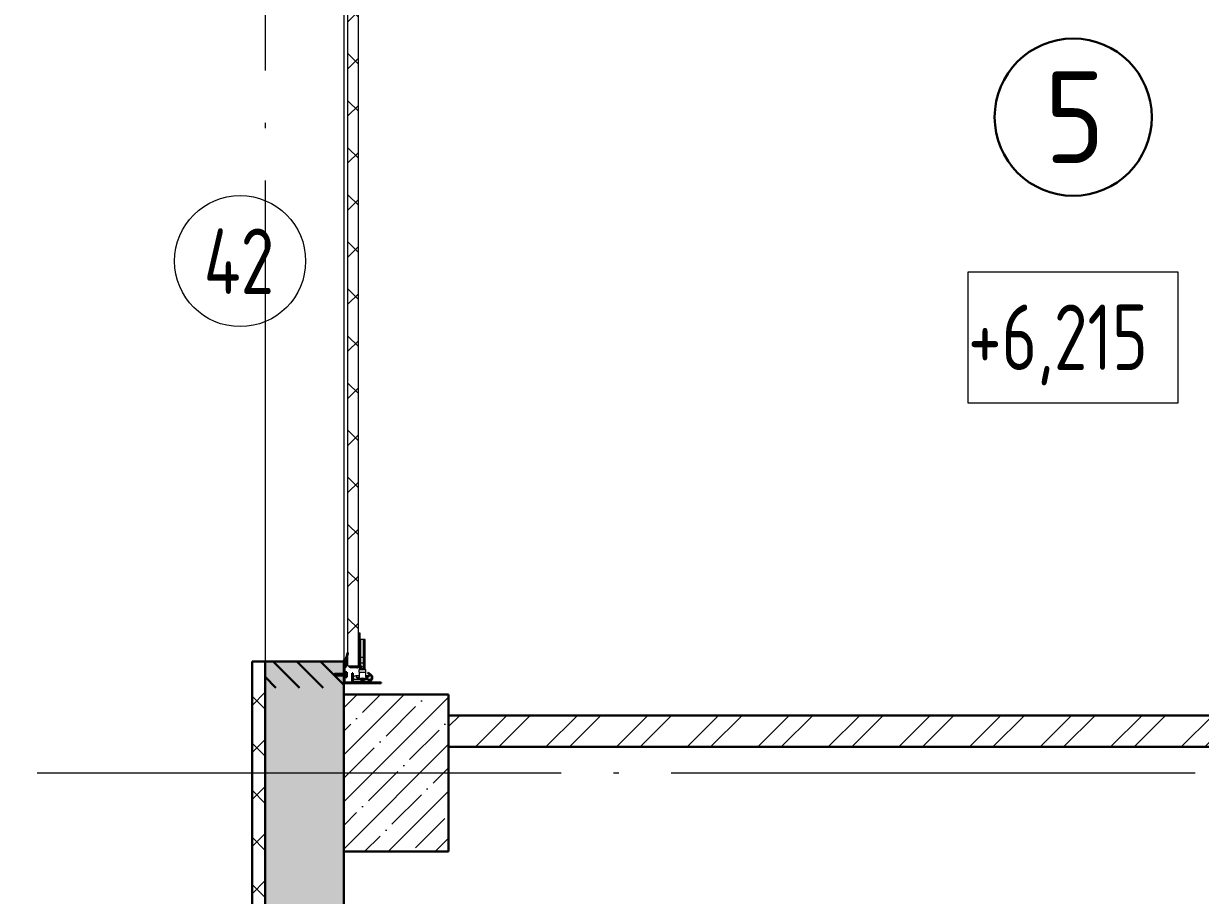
# Model space of a CAD drawing. Extents: x -965262 to 1142518, y -357520 to 71675.
# Drawn here: x -578229 to -573738, y -217819 to -214493 of the extents above; entities that cross this region are included whole.
import ezdxf

# ---------------------------------------------------------------- set-up
doc = ezdxf.new("R2010")
doc.units = 0
doc.header["$LTSCALE"] = 10
doc.linetypes.add('DOTE', pattern=[2.42, 2, -0.2, 0.02, -0.2])
doc.layers.get('0').update_dxf_attribs({"linetype": 'CONTINUOUS', "lineweight": 30})
doc.layers.add('DOTE', color=7, linetype='DOTE', lineweight=9)
doc.styles.add('GOST 2.304', font='isocpeur.ttf', dxfattribs={"width": 0.75, "height": 250})
doc.styles.add('GOST-2.304_Type-B', font='isocpeur.ttf', dxfattribs={"width": 0.9})
doc.styles.get("Standard").update_dxf_attribs({"font": 'isocpeur.ttf', "height": 300})

# ---------------------------------------------------------------- blocks, each defined once
blk = doc.blocks.new('anchor.bolt')
for p, q in [((-0.07, 0), (-0.07, -0.721)), ((0.07, 0), (0.07, -0.058)), ((-0.098, -0.039), (-0.07, -0.031)), ((-0.098, -0.039), (0.094, -0.061)), ((0.07, -0.074), (-0.098, -0.039)), ((-0.098, -0.11), (-0.07, -0.101)), ((-0.098, -0.11), (0.094, -0.131)), ((0.07, -0.144), (-0.098, -0.11)), ((-0.098, -0.18), (-0.07, -0.171)), ((-0.098, -0.18), (0.094, -0.201)), ((0.07, -0.214), (-0.098, -0.18)), ((-0.098, -0.25), (-0.07, -0.242)), ((-0.098, -0.25), (0.094, -0.272)), ((0.07, -0.285), (-0.098, -0.25)), ((-0.098, -0.317), (-0.07, -0.309)), ((-0.098, -0.317), (0.094, -0.339)), ((0.07, -0.351), (-0.098, -0.317)), ((-0.098, -0.387), (-0.07, -0.379)), ((-0.098, -0.387), (0.094, -0.409)), ((0.07, -0.422), (-0.098, -0.387)), ((-0.098, -0.458), (-0.07, -0.449)), ((-0.098, -0.458), (0.094, -0.479)), ((0.07, -0.492), (-0.098, -0.458)), ((-0.098, -0.528), (-0.07, -0.52)), ((-0.098, -0.528), (0.094, -0.549)), ((0.07, -0.562), (-0.098, -0.528)), ((-0.087, -0.597), (-0.07, -0.594)), ((-0.087, -0.597), (0.088, -0.62)), ((0.07, -0.63), (-0.087, -0.597)), ((-0.07, -0.721), (0, -0.802)), ((-0.041, -0.624), (-0.062, -0.631)), ((-0.06, -0.638), (-0.062, -0.631)), ((-0.058, -0.728), (-0.06, -0.638)), ((0, -0.792), (-0.058, -0.728)), ((-0.008, -0.627), (-0.041, -0.624)), ((-0.032, -0.625), (0.004, -0.786)), ((-0.028, -0.626), (0.008, -0.78)), ((-0.018, -0.626), (0.014, -0.77)), ((-0.01, -0.627), (0.02, -0.76)), ((0.032, -0.691), (-0.008, -0.627)), ((0, -0.802), (0.07, -0.72)), ((0, -0.792), (0.033, -0.741)), ((0.001, -0.642), (0.026, -0.751)), ((0.012, -0.657), (0.031, -0.743)), ((0.033, -0.741), (0.032, -0.691)), ((0.07, -0.056), (0.094, -0.061)), ((0.094, -0.061), (0.07, -0.074)), ((0.07, -0.074), (0.07, -0.128)), ((0.07, -0.127), (0.094, -0.131)), ((0.094, -0.131), (0.07, -0.144)), ((0.07, -0.144), (0.07, -0.199)), ((0.07, -0.197), (0.094, -0.201)), ((0.094, -0.201), (0.07, -0.214)), ((0.07, -0.214), (0.07, -0.269)), ((0.07, -0.267), (0.094, -0.272)), ((0.094, -0.272), (0.07, -0.285)), ((0.07, -0.281), (0.07, -0.336)), ((0.07, -0.334), (0.094, -0.339)), ((0.094, -0.339), (0.07, -0.351)), ((0.07, -0.351), (0.07, -0.406)), ((0.07, -0.404), (0.094, -0.409)), ((0.094, -0.409), (0.07, -0.422)), ((0.07, -0.422), (0.07, -0.476)), ((0.07, -0.475), (0.094, -0.479)), ((0.094, -0.479), (0.07, -0.492)), ((0.07, -0.492), (0.07, -0.547)), ((0.07, -0.545), (0.094, -0.549)), ((0.094, -0.549), (0.07, -0.562)), ((0.07, -0.562), (0.07, -0.617)), ((0.07, -0.617), (0.088, -0.62)), ((0.088, -0.62), (0.07, -0.63)), ((0.07, -0.63), (0.07, -0.72))]:
    blk.add_line(p, q)
blk.add_arc((0.16, -0.639), 0.222, 187.99822, 219.83604)
blk = doc.blocks.new('Крепеж_ворот')
at = {"lineweight": 15}
h = blk.add_hatch(dxfattribs=at)
h.set_pattern_fill('ANSI31', color=256, scale=2, angle=180)
h.set_pattern_definition([(225, (746089.599, 74802.7244), (4.49013, -4.49013), [])])
h.paths.add_polyline_path([(746087.1, 74804.1), (746087.1, 74801.6), (746091.1, 74801.6), (746094.2, 74801.9), (746094.2, 74804.1)], flags=17)
h.paths.add_polyline_path([(746116.4, 74801.6, 0.165118), (746119.9, 74802.8), (746124.2, 74806.1, -0.301689), (746131.4, 74806.6), (746134.8, 74804.7, 0.130081), (746137.5, 74803.9), (746142.2, 74803.9), (746142.2, 74806.4), (746137.5, 74806.4, -0.130081), (746136, 74806.9), (746132.6, 74808.8, 0.301689), (746122.7, 74808.1), (746118.3, 74804.7, -0.165112), (746116.4, 74804.1), (746064.1, 74804.1, -0.414223), (746061, 74807.2), (746061, 74868.5), (746059.4, 74868.5), (746059.4, 74868.8), (746059.4, 74869.5), (746059.4, 74870.5), (746059.4, 74870.7), (746059.4, 74871.7), (746059.4, 74872.2), (746059.4, 74873.2), (746059.4, 74873.9), (746059.4, 74874.7), (746059.4, 74875.6), (746059.4, 74876.1), (746059.4, 74877.1), (746059.4, 74877.4), (746059.4, 74878.3), (746059.4, 74879.1), (746059.4, 74879.4), (746061, 74879.4), (746061, 74944.5), (746058.5, 74944.5), (746058.5, 74807.2, 0.41422), (746064.1, 74801.6)])
h = blk.add_hatch(dxfattribs=at)
h.set_pattern_fill('ANSI31', color=256, scale=2, angle=90)
h.set_pattern_definition([(135, (736343.8085, 75928.334), (-4.490128, -4.490128), [])])
edge = h.paths.add_edge_path()
edge.add_ellipse((746065.1, 74838.4), major_axis=(-1.67, 1.67), ratio=1, start_angle=45, end_angle=135, ccw=False)
edge.add_line((746062.7, 74838.4), (746062.7, 74868.5))
edge.add_line((746062.7, 74868.5), (746061, 74868.5))
edge.add_line((746061, 74868.5), (746061, 74838.4))
edge.add_ellipse((746065.1, 74838.4), major_axis=(-2.89, 2.89), ratio=1, start_angle=45, end_angle=135)
edge.add_line((746065.1, 74834.3), (746096.6, 74834.3))
edge.add_line((746096.6, 74834.3), (746096.6, 74836))
edge.add_line((746096.6, 74836), (746065.1, 74836))
edge = h.paths.add_edge_path()
edge.add_ellipse((746065.1, 74890.2), major_axis=(2.89, 2.89), ratio=1, start_angle=106, end_angle=135)
edge.add_line((746061, 74890.2), (746061, 74879.4))
edge.add_line((746061, 74879.4), (746062.7, 74879.4))
edge.add_line((746062.7, 74879.4), (746062.7, 74890.4))
edge.add_ellipse((746065.1, 74890.2), major_axis=(-1.67, 1.67), ratio=1, start_angle=16, end_angle=45, ccw=False)
edge.add_line((746063, 74891.3), (746069.9, 74903.7))
edge.add_ellipse((746079.1, 74898.6), major_axis=(7.45, 7.45), ratio=1, start_angle=-3, end_angle=106, ccw=False)
edge.add_line((746086.9, 74905.7), (746097.5, 74893.9))
edge.add_line((746097.5, 74893.9), (746098.8, 74895.1))
edge.add_line((746098.8, 74895.1), (746088.2, 74906.8))
edge.add_ellipse((746079.1, 74898.6), major_axis=(8.67, 8.67), ratio=1, start_angle=-3, end_angle=106)
edge.add_line((746068.4, 74904.5), (746061.5, 74892.1))
h = blk.add_hatch(color=256, dxfattribs=at)
h.dxf.hatch_style = 1
h.paths.add_polyline_path([(746145.9, 74808.8), (746142.6, 74809.8, 0.10613), (746142.5, 74809.9), (746136.4, 74809.3, -0.181324), (746135.1, 74809.6, 0.335683), (746120.2, 74809.1, -0.119126), (746118.6, 74808.6, 0.371631), (746118, 74808.1), (746117.9, 74807.6, 0.451909), (746118.5, 74806.9, 0.124341), (746121, 74807.6, -0.343618), (746134.1, 74808.2, 0.181324), (746136.5, 74807.6), (746142.5, 74808.2, -0.110452), (746142.6, 74808.2), (746147.2, 74806.6, -0.710497), (746147.2, 74805.5), (746142.6, 74803.9), (746135.7, 74803.9, -0.178994), (746132.7, 74805, 0.369834), (746129.7, 74805, -0.178993), (746126.6, 74803.9), (746122.2, 74803.9, 0.120709), (746121.9, 74803.8), (746119.7, 74802.7, -0.017147), (746119.4, 74802.4, 0.538795), (746119.6, 74802.2), (746127.3, 74802.2, 0.207608), (746130.7, 74803.7, -0.433918), (746131.6, 74803.7, 0.207608), (746135.1, 74802.2), (746142.5, 74802.2, 0.079707), (746142.6, 74802.2), (746147.7, 74803.9, 0.461502), (746149, 74807.1, -0.250825), (746149.1, 74807.6, -0.128039), (746173.1, 74815.5, 0.416657), (746173.7, 74816.2), (746173.6, 74816.9, 0.409849), (746173, 74817.5, 0.127248)])
for p, q in [((746058.5, 74807.2), (746058.5, 74944.5)), ((746058.5, 74944.5), (746061, 74944.5)), ((746061, 74879.4), (746061, 74944.5)), ((746059.4, 74879.4), (746062.7, 74879.4)), ((746059.4, 74868.5), (746059.4, 74879.4)), ((746061, 74879.4), (746061, 74890.2)), ((746068.4, 74904.5), (746061.5, 74892.1)), ((746062.7, 74838.4), (746062.7, 74890.2)), ((746063.6, 74883), (746062.7, 74883)), ((746069.9, 74903.7), (746063, 74891.3)), ((746063.6, 74883), (746063.6, 74873.9)), ((746067.2, 74880.2), (746063.6, 74883)), ((746067.2, 74880.2), (746067.2, 74875.1)), ((746086.9, 74905.7), (746097.5, 74893.9)), ((746088.2, 74906.8), (746098.8, 74895.1)), ((746097.5, 74893.9), (746098.8, 74895.1)), ((746059.4, 74868.5), (746062.7, 74868.5)), ((746061, 74807.2), (746061, 74868.5)), ((746061, 74838.4), (746061, 74868.5)), ((746063.6, 74864.9), (746062.7, 74864.9)), ((746063.6, 74873.9), (746063.6, 74864.9)), ((746067.2, 74867.6), (746063.6, 74864.9)), ((746064.1, 74875.1), (746064.1, 74872.8)), ((746096.6, 74836), (746065.1, 74836)), ((746096.6, 74834.3), (746065.1, 74834.3)), ((746067.2, 74872.8), (746067.2, 74867.6)), ((746096.6, 74834.3), (746096.6, 74836)), ((746064.1, 74804.1), (746116.4, 74804.1)), ((746064.1, 74801.6), (746116.4, 74801.6)), ((746079, 74805.9), (746102.4, 74805.9)), ((746079, 74805.9), (746079, 74804.1)), ((746079, 74804.1), (746102.4, 74804.1)), ((746082.5, 74814.1), (746081.2, 74813.3)), ((746081.2, 74813.3), (746081.2, 74805.9)), ((746098.9, 74814.1), (746082.5, 74814.1)), ((746085.9, 74813.3), (746085.9, 74805.9)), ((746095.4, 74813.3), (746095.4, 74805.9)), ((746098.9, 74814.1), (746100.1, 74813.3)), ((746100.1, 74813.3), (746100.1, 74805.9)), ((746102.4, 74805.9), (746102.4, 74804.1)), ((746118.3, 74804.7), (746122.7, 74808.1)), ((746119.9, 74802.8), (746124.2, 74806.1)), ((746134.8, 74804.7), (746131.4, 74806.6)), ((746136, 74806.9), (746132.6, 74808.8)), ((746142.2, 74806.4), (746137.5, 74806.4)), ((746137.5, 74803.9), (746142.2, 74803.9)), ((746142.2, 74806.4), (746142.2, 74803.9)), ((746142.2, 74803.9), (746142.2, 74806.4)), ((746142.6, 74803.9), (746147.2, 74805.5)), ((746142.6, 74802.2), (746147.7, 74803.9)), ((746173.6, 74816.9), (746173.7, 74816.2))]:
    blk.add_line(p, q)
for p, q in [((746061, 74879.4), (746061, 74881.3)), ((746062.7, 74883), (746062.7, 74873.9)), ((746073.1, 74841.7), (746073.1, 74905.2)), ((746073.1, 74895.8), (746076.7, 74892.3)), ((746074.3, 74885.9), (746074.3, 74861)), ((746074.3, 74879.9), (746075.7, 74879.9)), ((746076.9, 74873.4), (746075.7, 74879.9)), ((746075.7, 74879.9), (746075.7, 74867)), ((746076, 74885.9), (746076, 74882.6)), ((746076.2, 74882.6), (746076.2, 74885.6)), ((746076.2, 74885.6), (746076.8, 74885.6)), ((746076.2, 74864.3), (746076.2, 74882.6)), ((746076.8, 74885.6), (746076.8, 74892)), ((746081.4, 74897.6), (746081.4, 74886.4)), ((746087.4, 74898), (746081.7, 74897.9)), ((746082.1, 74885.6), (746087.4, 74885.6)), ((746087.4, 74899.5), (746087.4, 74898)), ((746087.4, 74885.6), (746087.4, 74898)), ((746087.4, 74885.6), (746098.3, 74885.6)), ((746098.7, 74885.2), (746098.7, 74882.6)), ((746098.7, 74882.6), (746098.7, 74864.3)), ((746098.7, 74881.6), (746099.8, 74881.6)), ((746099.8, 74861.2), (746099.8, 74885.7)), ((746099.8, 74885.7), (746110.3, 74885.7)), ((746110.3, 74861.2), (746110.3, 74885.7)), ((746110.3, 74881.5), (746224.7, 74881.5)), ((746061, 74833.9), (746061, 74868.5)), ((746062.7, 74873.9), (746062.7, 74864.9)), ((746073.1, 74851), (746076.7, 74854.6)), ((746074.3, 74867), (746075.7, 74867)), ((746076.9, 74873.4), (746075.7, 74867)), ((746076, 74864.3), (746076, 74861)), ((746076.2, 74864.3), (746076.2, 74861.3)), ((746076.2, 74861.3), (746076.8, 74861.3)), ((746076.8, 74861.3), (746076.8, 74854.9)), ((746081.4, 74849.3), (746081.4, 74860.5)), ((746087.4, 74848.8), (746081.7, 74848.9)), ((746082.1, 74861.3), (746087.4, 74861.3)), ((746087.4, 74848.7), (746087.4, 74861.3)), ((746087.4, 74861.3), (746098.3, 74861.3)), ((746087.4, 74847.4), (746087.4, 74848.8)), ((746098.7, 74865.3), (746099.8, 74865.3)), ((746098.7, 74861.6), (746098.7, 74864.3)), ((746099.8, 74861.2), (746110.3, 74861.2)), ((746110.3, 74865.4), (746212.5, 74865.4)), ((746113.8, 74877.2), (746224.7, 74877.2)), ((746250.5, 74858.8), (746250.5, 74862.8))]:
    blk.add_line(p, q, dxfattribs=at)
at = {"lineweight": 15, "ltscale": 0.5}
for p, q in [((746076, 74885.9), (746074.3, 74885.9)), ((746076, 74861), (746074.3, 74861))]:
    blk.add_line(p, q, dxfattribs=at)
at = {"lineweight": 15, "extrusion": (-1.7375e-14, 1, 0)}
for p, q in [((746112.7, 74883.6), (746224.7, 74883.6)), ((746112.7, 74863.2), (746112.7, 74883.6)), ((746135.6, 74881.9), (746156.6, 74881.9)), ((746135.6, 74863.2), (746135.6, 74881.9)), ((746156.6, 74881.9), (746156.6, 74863.2)), ((746112.7, 74863.2), (746135.6, 74863.2)), ((746116.7, 74856.9), (746116.7, 74828.9)), ((746120.8, 74856.9), (746120.8, 74828.9)), ((746122.6, 74863.2), (746122.6, 74862.8)), ((746250.5, 74862.8), (746122.6, 74862.8)), ((746250.5, 74858.8), (746122.6, 74858.8)), ((746123.8, 74840), (746123.8, 74848.8)), ((746156.6, 74863.2), (746212.5, 74863.2)), ((746117.3, 74826.3), (746119, 74822.8)), ((746119, 74822.8), (746122.6, 74824.6)), ((746122.6, 74824.6), (746120.9, 74828))]:
    blk.add_line(p, q, dxfattribs=at)
at = {"lineweight": 15, "ltscale": 0.5, "extrusion": (-1.7375e-14, 1, 0)}
for p, q in [((746112.7, 74879.5), (746224.7, 74879.5)), ((746135.6, 74865.8), (746112.7, 74865.8)), ((746114.9, 74871.2), (746120.4, 74871.2)), ((746120.8, 74856.9), (746116.7, 74856.9)), ((746117.2, 74851.9), (746116.7, 74853.9)), ((746120.8, 74840.1), (746116.7, 74840.1)), ((746117.2, 74836.9), (746116.7, 74835)), ((746119.8, 74839), (746119.8, 74849.8)), ((746123.8, 74847.8), (746119.8, 74847.8)), ((746123.8, 74841), (746119.8, 74841)), ((746122.6, 74868.9), (746122.6, 74863.2)), ((746122.6, 74862.8), (746122.6, 74858.8)), ((746139.7, 74862.8), (746139.7, 74858.8)), ((746152.5, 74862.8), (746152.5, 74858.8)), ((746212.5, 74865.8), (746156.6, 74865.8)), ((746173.5, 74862.8), (746173.5, 74858.8)), ((746120.8, 74829.2), (746116.7, 74829.2))]:
    blk.add_line(p, q, dxfattribs=at)
at = {"lineweight": 15, "extrusion": (-2.77556e-16, -1, 0)}
for p, q in [((746224.7, 74883.6), (746224.7, 74863.3)), ((746224.7, 74865.6), (746113.8, 74865.6)), ((746128, 74865.6), (746128, 74863.3)), ((746137.6, 74865.6), (746137.6, 74863.3)), ((746164.4, 74865.6), (746164.4, 74863.3)), ((746174, 74865.6), (746174, 74863.3)), ((746200.8, 74865.6), (746200.8, 74863.3)), ((746210.4, 74865.6), (746210.4, 74863.3))]:
    blk.add_line(p, q, dxfattribs=at)
at = {"extrusion": (-1, -4.26669e-14, 0)}
for p, q in [((746117.9, 74807.6), (746118, 74808.1)), ((746136.4, 74809.3), (746142.5, 74809.9)), ((746142.5, 74808.2), (746136.5, 74807.6)), ((746142.6, 74809.8), (746145.9, 74808.8)), ((746147.2, 74806.6), (746142.6, 74808.2))]:
    blk.add_line(p, q, dxfattribs=at)
at = {"extrusion": (-1, -4.2422e-14, 1.22461e-16)}
for p, q in [((746119.5, 74802.5), (746121.9, 74803.8)), ((746127.3, 74802.2), (746119.6, 74802.2)), ((746122.2, 74803.9), (746126.6, 74803.9)), ((746142.5, 74802.2), (746135.1, 74802.2)), ((746135.7, 74803.9), (746142.5, 74803.9))]:
    blk.add_line(p, q, dxfattribs=at)
at = {"lineweight": 15}
for centre, radius, start, end in [((746079.1, 74899.5), 8.28, 0, 136.0097), ((746077, 74882.6), 0.956, 180, 270), ((746077, 74882.6), 0.75, 180, 270), ((746076.4, 74892), 0.375, 0, 45), ((746081.8, 74897.6), 0.375, 91, 180), ((746082.1, 74886.4), 0.75, 180, 270), ((746098.3, 74885.2), 0.375, 0, 90), ((746079.1, 74847.4), 8.28, 223.9903, 0), ((746077, 74864.3), 0.956, 90, 180), ((746077, 74864.3), 0.75, 90, 180), ((746076.4, 74854.9), 0.375, 315, 0), ((746082.1, 74860.5), 0.75, 90, 180), ((746081.8, 74849.3), 0.375, 180, 269), ((746098.3, 74861.6), 0.375, 270, 0), ((746122.6, 74856.9), 5.92, 90, 180), ((746122.6, 74856.9), 1.87, 90, 180), ((746128.6, 74855.4), 8.15, 194.9986, 233.9214), ((746128.6, 74833.4), 8.15, 126.0786, 165.0014), ((746122.6, 74828.9), 5.92, 180, 199.6464), ((746122.6, 74828.9), 1.87, 180, 185.5313)]:
    blk.add_arc(centre, radius, start, end, dxfattribs=at)
at = {"lineweight": 15, "ltscale": 0.5}
for centre, radius, start, end in [((746119.4, 74852.5), 2.25, 195, 270), ((746119.4, 74836.4), 2.25, 90, 165), ((746119.4, 74849.8), 0.375, 0, 90), ((746119.4, 74839), 0.375, 270, 0)]:
    blk.add_arc(centre, radius, start, end, dxfattribs=at)
for centre, radius, start, end in [((746064.1, 74807.2), 5.62, 180, 270), ((746064.1, 74807.2), 3.11, 180, 270), ((746082.1, 74803.7), 10.4, 68.2753, 87.8782), ((746090.7, 74797.9), 16.2, 73.306, 107.292), ((746099.2, 74803.7), 10.4, 92.1218, 111.7247), ((746116.4, 74807.2), 3.11, 270, 307.5043), ((746116.4, 74807.2), 5.62, 270, 307.5043), ((746118.5, 74807.5), 0.586, 173.2711, 270.547), ((746118.6, 74808), 0.586, 91.7247, 173.2711), ((746118.5, 74812.1), 5.21, 270.547, 298.8983), ((746118.4, 74812.1), 3.52, 271.7247, 298.8983), ((746128, 74799.4), 12.4, 54.8903, 129.1143), ((746128, 74799.4), 10.7, 54.8903, 130.7448), ((746128.2, 74801), 8.97, 60.3534, 127.5043), ((746128.2, 74801), 8.97, 60.3534, 127.5043), ((746128.2, 74801), 8.97, 60.3534, 127.5043), ((746128.2, 74801), 6.46, 60.3534, 127.5043), ((746136.2, 74811.1), 3.54, 234.8903, 276), ((746137.5, 74809.6), 5.62, 240.3534, 270), ((746136.2, 74811.1), 1.86, 234.8903, 276), ((746137.5, 74809.6), 3.11, 240.3534, 270), ((746142.5, 74809.6), 0.292, 71.7675, 96), ((746142.5, 74807.9), 0.292, 70.7873, 96), ((746176.2, 74760.8), 56.8, 93.2805, 122.2878), ((746147, 74806), 0.562, 289.2127, 70.7873), ((746147, 74806), 2.25, 288.2291, 27.3228), ((746149.6, 74807.3), 0.586, 151, 207.3228), ((746176.3, 74765.4), 50.3, 93.6593, 122.8448), ((746173, 74816.9), 0.6, 4.1357, 93.2805), ((746173.1, 74816.1), 0.6, 273.6593, 4.1357)]:
    blk.add_arc(centre, radius, start, end)
at = {"extrusion": (-1.22461e-16, -5.20252e-30, -1)}
for centre, radius, start, end in [((-746119.6, 74802.4), 0.187, 270, 62.4687), ((-746122.2, 74803.3), 0.586, 62.4687, 90), ((-746126.6, 74808.6), 4.69, 229.4077, 270), ((-746127.3, 74806.9), 4.69, 223.0863, 270), ((-746131.2, 74803.2), 2.32, 49.4077, 130.5923), ((-746131.2, 74803.2), 0.637, 43.0863, 136.9137), ((-746135.1, 74806.9), 4.69, 270, 316.9137), ((-746135.7, 74808.6), 4.69, 270, 310.5923), ((-746142.5, 74804.2), 0.292, 250.7873, 270), ((-746142.5, 74802.5), 0.292, 251.7709, 270)]:
    blk.add_arc(centre, radius, start, end, dxfattribs=at)
at = {"extrusion": (0, 0, -1)}
for centre, major_axis, start_param, end_param in [((746065.1, 74890.2), (2.89, 2.89), 3.926991, 4.433136), ((746065.1, 74890.2), (-1.67, 1.67), 5.497787, 6.003933), ((746079.1, 74898.6), (8.67, 8.67), 4.433136, 6.335545), ((746079.1, 74898.6), (7.45, 7.45), 4.433136, 6.335545), ((746065.1, 74838.4), (-2.89, 2.89), 3.926991, 5.497787), ((746065.1, 74838.4), (-1.67, 1.67), 3.926991, 5.497787)]:
    blk.add_ellipse(centre, major_axis=major_axis, ratio=1, start_param=start_param, end_param=end_param, dxfattribs=at)
for points in [[(746067.2, 74875.1), (746065.9, 74875.1), (746064.1, 74875.1)], [(746064.1, 74872.8), (746065.9, 74872.8), (746067.2, 74872.8)]]:
    blk.add_rational_spline(points, [1, 1.01284142743, 1], degree=2)
at = {"lineweight": 15, "ltscale": 0.5}
for points, knots in [([(746114.9, 74871.2), (746114.7, 74871.2), (746114.4, 74871.2), (746113.8, 74871.5), (746113.6, 74871.6), (746113.2, 74872), (746113, 74872.3), (746112.8, 74872.8), (746112.7, 74873.1), (746112.7, 74873.4)], [0.37141352, 0.37141352, 0.37141352, 0.37141352, 0.39402571, 0.39402571, 0.41663789, 0.41663789, 0.43959523, 0.43959523, 0.46255257, 0.46255257, 0.46255257, 0.46255257]), ([(746122.6, 74868.9), (746122.6, 74869.2), (746122.6, 74869.5), (746122.3, 74870.1), (746122.2, 74870.3), (746121.8, 74870.7), (746121.5, 74870.9), (746121, 74871.1), (746120.7, 74871.2), (746120.4, 74871.2)], [0.28027447, 0.28027447, 0.28027447, 0.28027447, 0.30323181, 0.30323181, 0.32618916, 0.32618916, 0.34880134, 0.34880134, 0.37141352, 0.37141352, 0.37141352, 0.37141352])]:
    blk.add_open_spline(points, degree=3, knots=knots, dxfattribs=at)
at = {"lineweight": 15}
for points in [[(746117.1, 74826.9), (746117.1, 74826.7), (746117.2, 74826.5), (746117.3, 74826.3)], [(746120.9, 74828), (746120.9, 74828.2), (746120.8, 74828.5), (746120.8, 74828.7)]]:
    blk.add_open_spline(points, degree=3, dxfattribs=at)
at = {"xscale": -50.80000000000001, "yscale": 50.80000000000001, "zscale": 50.80000000000001}
blk.add_blockref('anchor.bolt', (746090.7, 74804.1), dxfattribs=at)

msp = doc.modelspace()

# ---------------------------------------------------------------- hatches: boundary and pattern name
at = {"lineweight": 15}
h = msp.add_hatch(dxfattribs=at)
h.set_pattern_fill('ANSI35', color=256, scale=40)
h.set_pattern_definition([(45, (-544702.22, -199182.91), (-179.6051, 179.6051), []), (45, (-544522.6, -199182.91), (-179.6051, 179.6051), [317.5, -63.5, 0, -63.5])])
h.paths.add_polyline_path([(-543358.3, -199052.1), (-545807.2, -199052.1), (-545807.2, -199352.1), (-543358.3, -199352.1)])
h.paths.add_polyline_path([(-569807.2, -199052.1), (-572807.2, -199052.1), (-572807.2, -199352.1), (-569807.2, -199352.1)])
h.paths.add_polyline_path([(-563807.2, -199052.1), (-566807.2, -199052.1), (-566807.2, -199352.1), (-563807.2, -199352.1)])
h.paths.add_polyline_path([(-557807.2, -199052.1), (-560807.2, -199052.1), (-560807.2, -199352.1), (-557807.2, -199352.1)])
h.paths.add_polyline_path([(-551807.2, -199052.1), (-554807.2, -199052.1), (-554807.2, -199352.1), (-551807.2, -199352.1)])
h.paths.add_polyline_path([(-543358.3, -199052.1), (-548807.2, -199052.1), (-548807.2, -199352.1), (-543358.3, -199352.1)])
h.paths.add_polyline_path([(-541307.4, -199052.1), (-542158.3, -199052.1), (-542158.3, -199352.1), (-541307.4, -199352.1)])
h.paths.add_polyline_path([(-541307.4, -223452.1), (-541307.4, -223352.1), (-541607.4, -223352.1), (-541607.4, -223352.1), (-542007.4, -223352.1), (-542807.4, -223352.1), (-542807.4, -223652.1), (-541307.4, -223652.1)])
h.paths.add_polyline_path([(-545807.4, -223352.1), (-545807.4, -223702.1), (-548807.4, -223702.1), (-548807.4, -223352.1)])
h.paths.add_polyline_path([(-551807.4, -223352.1), (-553107.4, -223352.1), (-553107.4, -223352.1), (-553507.4, -223352.1), (-554807.4, -223352.1), (-554807.4, -223652.1), (-551807.4, -223652.1)])
h.paths.add_polyline_path([(-557807.4, -223352.1), (-559107.4, -223352.1), (-559107.4, -223352.1), (-559507.4, -223352.1), (-560807.4, -223352.1), (-560807.4, -223652.1), (-557807.4, -223652.1)])
h.paths.add_polyline_path([(-563807.4, -223352.1), (-565107.4, -223352.1), (-565107.4, -223352.1), (-565507.4, -223352.1), (-566807.4, -223352.1), (-566807.4, -223652.1), (-563807.4, -223652.1)])
h.paths.add_polyline_path([(-569807.4, -223352.1), (-571107.4, -223352.1), (-571107.4, -223352.1), (-571507.4, -223352.1), (-572807.4, -223352.1), (-572807.4, -223652.1), (-569807.4, -223652.1)])
h.paths.add_polyline_path([(-575807.4, -223352.1), (-576607.4, -223352.1), (-576607.4, -223352.1), (-577007.4, -223352.1), (-577307.4, -223536), (-577307.4, -223652.1), (-575807.4, -223652.1)])
h.paths.add_polyline_path([(-577007.4, -213002.1), (-577307.4, -213002.1), (-577307.4, -213927.1), (-577007.4, -213927.1), (-577007.4, -213927.1)])
h.paths.add_polyline_path([(-577007.4, -210152.1), (-577307.4, -210152.1), (-577307.4, -211802.1), (-577007.4, -211802.1)])
h.paths.add_polyline_path([(-577007.4, -208952.1), (-577357.4, -208952.1), (-577357.4, -207302.1), (-577007.4, -207302.1)])
h.paths.add_polyline_path([(-577007.4, -204452.1), (-577307.4, -204452.1), (-577307.4, -206102.1), (-577007.4, -206102.1)])
h.paths.add_polyline_path([(-577007.4, -201602.1), (-577307.4, -201602.1), (-577307.4, -203252.1), (-577007.4, -203252.1)])
h.paths.add_polyline_path([(-577307.4, -208952.1), (-577357.4, -208952.1), (-577357.4, -207302.1), (-577307.4, -207302.1)])
h.paths.add_polyline_path([(-577007.4, -223352.1), (-577307.4, -223536), (-577307.4, -221851.9), (-577007.4, -221851.9)])
h.paths.add_polyline_path([(-577307.4, -218851.9), (-577307.4, -216927.1), (-577007.4, -216927.1), (-577007.4, -218851.9)])
h.paths.add_polyline_path([(-577307.4, -200402.1), (-577307.4, -199052.1), (-575807.2, -199052.1), (-575807.2, -199352.1), (-577007.4, -199353), (-577007.4, -200402.1)])
h.paths.add_polyline_path([(-548807.4, -223652.1), (-545807.4, -223652.1), (-545807.4, -223702.1), (-548807.4, -223702.1)])
h = msp.add_hatch(dxfattribs=at)
h.set_pattern_fill('ANSI32', color=1, scale=20)
h.set_pattern_definition([(45, (169335.63, -217131.9), (-134.70384, 134.70384), []), (45, (169425.43, -217131.9), (-134.70384, 134.70384), [])])
h.paths.add_polyline_path([(-571107.4, -213142.1), (-572507.9, -213142.1), (-572507.9, -213012.1), (-572627.9, -213012.1), (-572627.9, -213142.1), (-577007.4, -213142.1), (-577007.4, -213262.1), (-571357.4, -213262.1), (-571357.4, -213522.1), (-571107.4, -213522.1)], flags=17)
h.paths.add_polyline_path([(-571107.4, -213142.1), (-572507.4, -213142.1), (-572507.4, -213012.1), (-572627.4, -213012.1), (-572627.4, -213142.1), (-577007.4, -213142.1), (-577007.4, -213262.1), (-571357.4, -213262.1), (-571357.4, -213522.1), (-571107.4, -213522.1)], flags=16)
h.paths.add_polyline_path([(-550117.4, -209752.1), (-550247.4, -209752.1), (-550247.4, -209882.1), (-550117.4, -209882.1)], flags=17)
h.paths.add_polyline_path([(-550117.4, -209752.1), (-550247.4, -209752.1), (-550247.4, -209882.1), (-550117.4, -209882.1)], flags=16)
h.paths.add_polyline_path([(-545787.4, -220832.1), (-545907.4, -220832.1), (-545907.4, -221122.1), (-545787.4, -221122.1)], flags=17)
h.paths.add_polyline_path([(-576607.4, -205172.1), (-576607.4, -205052.1), (-574057.9, -205052.2), (-574057.9, -205172.1), (-574187.9, -205172.1), (-574187.9, -206222), (-574307.9, -206222), (-574307.8, -205172.1), (-576607.4, -205172.1)])
h.paths.add_polyline_path([(-572627.9, -205302.2), (-572627.9, -205172.1), (-573147.9, -205172.1), (-573147.9, -205052.1), (-572627.9, -205052.1), (-572627.9, -201252.1), (-572507.9, -201254.7), (-572507.9, -201382.1), (-572377.9, -201382.1), (-572377.9, -201502.1), (-572507.9, -201502.1), (-572507.9, -205302.2), (-572627.9, -205302.2)])
h.paths.add_polyline_path([(-572627.9, -206222), (-572627.9, -205842.2), (-572507.9, -205842.2), (-572507.9, -206222)])
h.paths.add_polyline_path([(-572627.9, -207511.9), (-572627.9, -207132), (-572507.9, -207132), (-572507.9, -207511.9), (-572627.9, -207511.9)])
h.paths.add_polyline_path([(-577007.4, -208302.1), (-577007.4, -208182.2), (-574307.9, -208182.2), (-574307.9, -207132), (-574187.9, -207132), (-574187.9, -208182), (-574057.9, -208182.1), (-574057.9, -208302.1), (-577007.4, -208302.1)])
h.paths.add_polyline_path([(-572627.8, -208432.1), (-572627.9, -208302.1), (-573147.6, -208302.1), (-573147.6, -208182.1), (-572627.9, -208182.1), (-572627.9, -208051.9), (-572507.9, -208051.9), (-572507.9, -208432.1), (-572627.9, -208432.1)])
h.paths.add_polyline_path([(-572757.9, -210912), (-572757.9, -210532), (-572507.9, -210532), (-572507.9, -210912)])
h.paths.add_polyline_path([(-577007.4, -213262.1), (-577007.4, -213142.1), (-572627, -213142.1), (-572627, -213012.1), (-572507.9, -213011.8), (-572506.9, -213142.1), (-571107.4, -213142.1), (-571107.4, -213522.1), (-571357.4, -213522.1), (-571357.4, -213262.1), (-577007.4, -213262.1)])
h.paths.add_polyline_path([(-576607.9, -217252.1), (-576607.4, -217132.1), (-571507.4, -217132.1), (-571507.4, -217252.1), (-576607.4, -217252.1)])
h.paths.add_polyline_path([(-571357.4, -217052.1), (-571357.4, -216532.1), (-571107.4, -216532.1), (-571107.4, -217052.1)])
h.paths.add_polyline_path([(-572627.9, -200052.1), (-572627.9, -199352.1), (-572507.9, -199352.1), (-572507.9, -200052.1)])
h.paths.add_polyline_path([(-571467.9, -201502.1), (-571467.9, -201382.1), (-571052.4, -201382.1), (-571052.4, -201502.1)])
h.paths.add_polyline_path([(-568562.4, -201502.1), (-568562.4, -201382.1), (-568055, -201382.1), (-568052.5, -201502.1)])
h.paths.add_polyline_path([(-565562.4, -201502.1), (-565562.4, -201382.1), (-565052.5, -201382.1), (-565052.5, -201502.1)])
h.paths.add_polyline_path([(-562562.4, -201502.1), (-562562.4, -201382.1), (-562052.5, -201382.1), (-562052.5, -201502.1)])
h.paths.add_polyline_path([(-559562.4, -201502.1), (-559562.4, -201382.1), (-559052.5, -201382.1), (-559052.5, -201502.1)])
h.paths.add_polyline_path([(-556562.4, -201502.1), (-556562.4, -201382.1), (-556052.5, -201382.1), (-556052.5, -201502.1)])
h.paths.add_polyline_path([(-553562.4, -201502.1), (-553562.4, -201382.1), (-553052.5, -201382.1), (-553052.5, -201502.1)])
h.paths.add_polyline_path([(-550497.4, -201502.1), (-550497.4, -201382.1), (-550117.4, -201382.1), (-550117.4, -201502.1), (-550247.4, -201502.1), (-550247.4, -201762.1), (-550367.4, -201762.1), (-550367.4, -201502.1)])
h.paths.add_polyline_path([(-547562.4, -201502.1), (-547562.4, -201382.1), (-547052.5, -201382.1), (-547052.5, -201502.1)])
h.paths.add_polyline_path([(-544497.4, -201502.1), (-544497.4, -201382.1), (-541307.4, -201382.1), (-541307.4, -201502.1)])
h.paths.add_polyline_path([(-550367.4, -204257.1), (-550367.4, -203877.1), (-550117.4, -203877.1), (-550117.4, -204257.1)])
h.paths.add_polyline_path([(-550367.4, -206752.1), (-550367.4, -206372.1), (-550117.4, -206372.1), (-550117.4, -206752.1)])
h.paths.add_polyline_path([(-550367.4, -210132.1), (-550367.4, -209752.1), (-550117.4, -209752.1), (-550117.4, -210002.1), (-550247.4, -210002.1), (-550247.4, -210132.1)])
h.paths.add_polyline_path([(-549067.4, -210002.1), (-549067.4, -209882.1), (-548687.4, -209882.1), (-548687.4, -210002.1)])
h.paths.add_polyline_path([(-547637.4, -210002.1), (-547637.4, -209882.1), (-547387.4, -209882.1), (-547387.4, -211052.1), (-547507.4, -211052.1), (-547507.4, -210002.1)])
h.paths.add_polyline_path([(-547107.4, -211652.1), (-547107.4, -211532.1), (-542007.4, -211532.1), (-542007.4, -211652.1)])
h.paths.add_polyline_path([(-541607.4, -211652.1), (-541607.4, -211532.1), (-541307.4, -211532.1), (-541307.4, -211652.1)])
h.paths.add_polyline_path([(-547637.4, -214992.1), (-547637.4, -214872.1), (-547507.4, -214872.1), (-547507.4, -213717.1), (-547387.4, -213717.1), (-547387.4, -214872.1), (-541307.4, -214872.1), (-541307.4, -214992.1)])
h.paths.add_polyline_path([(-547507.4, -212807.1), (-547507.4, -211652.1), (-547387.4, -211652.1), (-547387.4, -212807.1)])
h.paths.add_polyline_path([(-550367.4, -212627.1), (-550367.4, -212247.1), (-550117.4, -212247.1), (-550117.4, -212627.1)])
h.paths.add_polyline_path([(-550367.4, -214992.1), (-550367.4, -214742.1), (-550247.4, -214742.1), (-550247.4, -214872.1), (-548547.4, -214872.1), (-548547.4, -214992.1)])
h.paths.add_polyline_path([(-541607.4, -217172.1), (-541607.4, -217052.1), (-541307.4, -217052.1), (-541307.4, -217172.1), (-541607.4, -217172.1)])
h.paths.add_polyline_path([(-541607.4, -217652.1), (-541607.4, -217532.1), (-541307.4, -217532.1), (-541307.4, -217652.1), (-541607.4, -217652.1)])
h.paths.add_polyline_path([(-545907.4, -221122.1), (-545907.4, -217812.1), (-543207.4, -217812.1), (-543207.4, -219032.1), (-541307.4, -219032.1), (-541307.4, -219152.1), (-543327.4, -219152.1), (-543327.4, -217932.1), (-545787.4, -217932.1), (-545787.4, -221122.1)])
h.paths.add_polyline_path([(-547887.8, -222282.1), (-547887.9, -222162.1), (-545907.4, -222162.1), (-545907.4, -222032.1), (-545787.4, -222032.1), (-545787.4, -222282.1), (-547887.9, -222282.1)])
h.paths.add_polyline_path([(-548007.8, -223352.1), (-548007.8, -222542.1), (-547887.8, -222542.1), (-547887.8, -223352.1)])
h.paths.add_polyline_path([(-572627, -213142.1), (-572627.4, -213142.1), (-572627.4, -213012.1), (-572627, -213012.1)], flags=16)
h.paths.add_polyline_path([(-572506.9, -213142.1), (-572507.4, -213142.1), (-572507.4, -213012.1), (-572506.9, -213012.1)], flags=16)
h.paths.add_polyline_path([(-545787.4, -220832.1), (-545907.4, -220832.1), (-545907.4, -220822.1), (-545787.4, -220822.1)], flags=17)
h = msp.add_hatch(dxfattribs=at)
h.set_pattern_fill('ANSI37', color=256, scale=40)
h.set_pattern_definition([(45, (-1378181, -304977.83), (-89.802561, 89.802561), []), (135, (-1378181, -304977.83), (-89.802561, -89.802561), [])])
h.paths.add_polyline_path([(-576951.5, -213910.8), (-576991.5, -213910.8), (-576991.5, -216943.5), (-576951.5, -216943.5)])
h = msp.add_hatch(dxfattribs=at)
h.set_pattern_fill('ANSI37', color=256, scale=40, angle=90)
h.set_pattern_definition([(135, (-631849.92, -214472.12), (-89.80256, -89.80256), []), (225, (-631849.92, -214472.12), (89.80256, -89.80256), [])])
h.paths.add_polyline_path([(-577307.4, -216927.1), (-577357.4, -216927.1), (-577357.4, -218851.9), (-577307.4, -218851.9)])
h = msp.add_hatch()
h.set_pattern_fill('ANSI31', color=3, scale=20, angle=90)
h.set_pattern_definition([(135, (-1378181, -304977.83), (-44.9012806, -44.9012806), [])])
h.paths.add_polyline_path([(-577307.4, -216927.1), (-577007.4, -216927.1), (-577007.4, -217027.1), (-577307.4, -217027.1)])
at = {"lineweight": 0}
h = msp.add_hatch(dxfattribs=at)
h.set_pattern_fill('ANSI35', color=256, scale=20, style=0)
h.set_pattern_definition([(45, (-631849.92, -214472.12), (-89.80256, 89.80256), []), (45, (-631760.11, -214472.12), (-89.80256, 89.80256), [158.75, -31.75, 0, -31.75])])
h.paths.add_polyline_path([(-576607.4, -217052.1), (-577007.4, -217052.1), (-577007.4, -217652.1), (-576607.4, -217652.1)])

# ---------------------------------------------------------------- linework, layer by layer
at = {"lineweight": 15}
for p, q in [((-577007.4, -213927.1, -4741.1), (-577007.4, -216927.1, -4741.1)), ((-576991.5, -216943.5, -4741.1), (-576991.5, -213910.8, -4741.1)), ((-576951.5, -216943.5, -4741.1), (-576951.5, -213910.8, -4741.1)), ((-574624, -215440.6, -3259.8), (-573824, -215440.6, -3259.8)), ((-574624, -215940.6, -3259.8), (-574624, -215440.6, -3259.8)), ((-573824, -215440.6, -3259.8), (-573824, -215940.6, -3259.8)), ((-573824, -215940.6, -3259.8), (-574624, -215940.6, -3259.8)), ((-576991.5, -216943.5, -4741.1), (-576951.5, -216943.5, -4741.1))]:
    msp.add_line(p, q, dxfattribs=at)
for p, q in [((-577007.4, -216927.1, -4741.1), (-577357.4, -216927.1, -4741.1)), ((-577357.4, -216927.1, -4741.1), (-577357.4, -218851.9, -4741.1)), ((-577307.4, -216927.1, -4741.1), (-577307.4, -218851.9, -4741.1)), ((-577007.4, -218851.9, -4711.1), (-577007.4, -216927.1, -4741.1))]:
    msp.add_line(p, q)
at = {"lineweight": 30}
for p, q in [((-577007.4, -217052.1, -4711.1), (-577007.4, -217652.1, -4711.1)), ((-576607.4, -217052.1, -4711.1), (-577007.4, -217052.1, -4711.1)), ((-576607.4, -217652.1, -4711.1), (-576607.4, -217052.1, -4711.1)), ((-577007.4, -217652.1, -4711.1), (-576607.4, -217652.1, -4711.1))]:
    msp.add_line(p, q, dxfattribs=at)
at = {"color": 1}
for p, q in [((-576607.4, -217252.1, -4711.1), (-576607.4, -217132.1, -4711.1)), ((-576607.4, -217132.1, -4711.1), (-571507.4, -217132.1, -4711.1)), ((-571507.4, -217252.1, -4711.1), (-576607.4, -217252.1, -4711.1)), ((-576607.4, -217252.1, -4711.1), (-576607.4, -217252.1, -4711.1))]:
    msp.add_line(p, q, dxfattribs=at)
msp.add_circle((-574223.2, -214849.8, -6519.6), 300)
at = {"lineweight": 15}
msp.add_circle((-577402.7, -215399, -3259.8), 250, dxfattribs=at)
for points in [[(-576936.3, -217003.3, -6519.6), (-576936.3, -217001.5, -6519.6), (-576936.3, -217000.2, -6519.6)], [(-576936.3, -217003.3, -6519.6), (-576936.3, -217001.5, -6519.6), (-576936.3, -217000.2, -6519.6)], [(-576936.3, -217003.3, -6519.6), (-576936.3, -217001.5, -6519.6), (-576936.3, -217000.2, -6519.6)], [(-576936.3, -217003.3, -6519.6), (-576936.3, -217001.5, -6519.6), (-576936.3, -217000.2, -6519.6)], [(-576936.3, -217003.3, -6519.6), (-576936.3, -217001.5, -6519.6), (-576936.3, -217000.2, -6519.6)], [(-576936.3, -217003.3, -6519.6), (-576936.3, -217001.5, -6519.6), (-576936.3, -217000.2, -6519.6)], [(-576936.3, -217003.3, -6519.6), (-576936.3, -217001.5, -6519.6), (-576936.3, -217000.2, -6519.6)], [(-576936.3, -217003.3, -6519.6), (-576936.3, -217001.5, -6519.6), (-576936.3, -217000.2, -6519.6)], [(-576936.3, -217003.3, -6519.6), (-576936.3, -217001.5, -6519.6), (-576936.3, -217000.2, -6519.6)], [(-576936.3, -217003.3, -6519.6), (-576936.3, -217001.5, -6519.6), (-576936.3, -217000.2, -6519.6)], [(-576936.3, -217003.3, -6519.6), (-576936.3, -217001.5, -6519.6), (-576936.3, -217000.2, -6519.6)], [(-576936.3, -217003.3, -6519.6), (-576936.3, -217001.5, -6519.6), (-576936.3, -217000.2, -6519.6)], [(-576936.3, -217003.3, -6519.6), (-576936.3, -217001.5, -6519.6), (-576936.3, -217000.2, -6519.6)], [(-576936.3, -217003.3, -6519.6), (-576936.3, -217001.5, -6519.6), (-576936.3, -217000.2, -6519.6)], [(-576936.3, -217003.3, -6519.6), (-576936.3, -217001.5, -6519.6), (-576936.3, -217000.2, -6519.6)], [(-576936.3, -217003.3, -6519.6), (-576936.3, -217001.5, -6519.6), (-576936.3, -217000.2, -6519.6)], [(-576936.3, -217003.3, -6519.6), (-576936.3, -217001.5, -6519.6), (-576936.3, -217000.2, -6519.6)], [(-576936.3, -217003.3, -6519.6), (-576936.3, -217001.5, -6519.6), (-576936.3, -217000.2, -6519.6)], [(-576936.3, -217003.3, -6519.6), (-576936.3, -217001.5, -6519.6), (-576936.3, -217000.2, -6519.6)], [(-576936.3, -217003.3, -6519.6), (-576936.3, -217001.5, -6519.6), (-576936.3, -217000.2, -6519.6)], [(-576936.3, -217003.3, -6519.6), (-576936.3, -217001.5, -6519.6), (-576936.3, -217000.2, -6519.6)], [(-576936.3, -217003.3, -6519.6), (-576936.3, -217001.5, -6519.6), (-576936.3, -217000.2, -6519.6)], [(-576936.3, -217003.3, -6519.6), (-576936.3, -217001.5, -6519.6), (-576936.3, -217000.2, -6519.6)], [(-576936.3, -217003.3, -6519.6), (-576936.3, -217001.5, -6519.6), (-576936.3, -217000.2, -6519.6)], [(-576936.3, -217003.3, -6519.6), (-576936.3, -217001.5, -6519.6), (-576936.3, -217000.2, -6519.6)], [(-576936.3, -217003.3, -6519.6), (-576936.3, -217001.5, -6519.6), (-576936.3, -217000.2, -6519.6)], [(-576936.3, -217003.3, -6519.6), (-576936.3, -217001.5, -6519.6), (-576936.3, -217000.2, -6519.6)], [(-576936.3, -217003.3, -6519.6), (-576936.3, -217001.5, -6519.6), (-576936.3, -217000.2, -6519.6)], [(-576936.3, -217003.3, -6519.6), (-576936.3, -217001.5, -6519.6), (-576936.3, -217000.2, -6519.6)], [(-576936.3, -217003.3, -6519.6), (-576936.3, -217001.5, -6519.6), (-576936.3, -217000.2, -6519.6)], [(-576936.3, -217003.3, -6519.6), (-576936.3, -217001.5, -6519.6), (-576936.3, -217000.2, -6519.6)], [(-576936.3, -217003.3, -6519.6), (-576936.3, -217001.5, -6519.6), (-576936.3, -217000.2, -6519.6)], [(-576936.3, -217003.3, -6519.6), (-576936.3, -217001.5, -6519.6), (-576936.3, -217000.2, -6519.6)], [(-576936.3, -217003.3, -6519.6), (-576936.3, -217001.5, -6519.6), (-576936.3, -217000.2, -6519.6)], [(-576936.3, -217003.3, -6519.6), (-576936.3, -217001.5, -6519.6), (-576936.3, -217000.2, -6519.6)], [(-576936.3, -217003.3, -6519.6), (-576936.3, -217001.5, -6519.6), (-576936.3, -217000.2, -6519.6)], [(-576936.3, -217003.3, -6519.6), (-576936.3, -217001.5, -6519.6), (-576936.3, -217000.2, -6519.6)], [(-576936.3, -217003.3, -6519.6), (-576936.3, -217001.5, -6519.6), (-576936.3, -217000.2, -6519.6)], [(-576936.3, -217003.3, -6519.6), (-576936.3, -217001.5, -6519.6), (-576936.3, -217000.2, -6519.6)], [(-576936.3, -217003.3, -6519.6), (-576936.3, -217001.5, -6519.6), (-576936.3, -217000.2, -6519.6)], [(-576936.3, -217003.3, -6519.6), (-576936.3, -217001.5, -6519.6), (-576936.3, -217000.2, -6519.6)], [(-576936.3, -217003.3, -6519.6), (-576936.3, -217001.5, -6519.6), (-576936.3, -217000.2, -6519.6)], [(-576936.3, -217003.3, -6519.6), (-576936.3, -217001.5, -6519.6), (-576936.3, -217000.2, -6519.6)], [(-576936.3, -217003.3, -6519.6), (-576936.3, -217001.5, -6519.6), (-576936.3, -217000.2, -6519.6)], [(-576936.3, -217003.3, -6519.6), (-576936.3, -217001.5, -6519.6), (-576936.3, -217000.2, -6519.6)], [(-576936.3, -217003.3, -6519.6), (-576936.3, -217001.5, -6519.6), (-576936.3, -217000.2, -6519.6)], [(-576936.3, -217003.3, -6519.6), (-576936.3, -217001.5, -6519.6), (-576936.3, -217000.2, -6519.6)], [(-576936.3, -217003.3, -6519.6), (-576936.3, -217001.5, -6519.6), (-576936.3, -217000.2, -6519.6)], [(-576936.3, -217003.3, -6519.6), (-576936.3, -217001.5, -6519.6), (-576936.3, -217000.2, -6519.6)], [(-576936.3, -217003.3, -6519.6), (-576936.3, -217001.5, -6519.6), (-576936.3, -217000.2, -6519.6)], [(-576936.3, -217003.3, -6519.6), (-576936.3, -217001.5, -6519.6), (-576936.3, -217000.2, -6519.6)], [(-576936.3, -217003.3, -6519.6), (-576936.3, -217001.5, -6519.6), (-576936.3, -217000.2, -6519.6)], [(-576936.3, -217003.3, -6519.6), (-576936.3, -217001.5, -6519.6), (-576936.3, -217000.2, -6519.6)], [(-576936.3, -217003.3, -6519.6), (-576936.3, -217001.5, -6519.6), (-576936.3, -217000.2, -6519.6)], [(-576936.3, -217003.3, -6519.6), (-576936.3, -217001.5, -6519.6), (-576936.3, -217000.2, -6519.6)], [(-576936.3, -217003.3, -6519.6), (-576936.3, -217001.5, -6519.6), (-576936.3, -217000.2, -6519.6)], [(-576936.3, -217003.3, -6519.6), (-576936.3, -217001.5, -6519.6), (-576936.3, -217000.2, -6519.6)], [(-576936.3, -217003.3, -6519.6), (-576936.3, -217001.5, -6519.6), (-576936.3, -217000.2, -6519.6)], [(-576936.3, -217003.3, -6519.6), (-576936.3, -217001.5, -6519.6), (-576936.3, -217000.2, -6519.6)], [(-576936.3, -217003.3, -6519.6), (-576936.3, -217001.5, -6519.6), (-576936.3, -217000.2, -6519.6)], [(-576936.3, -217003.3, -6519.6), (-576936.3, -217001.5, -6519.6), (-576936.3, -217000.2, -6519.6)], [(-576936.3, -217003.3, -6519.6), (-576936.3, -217001.5, -6519.6), (-576936.3, -217000.2, -6519.6)], [(-576936.3, -217003.3, -6519.6), (-576936.3, -217001.5, -6519.6), (-576936.3, -217000.2, -6519.6)], [(-576936.3, -217003.3, -6519.6), (-576936.3, -217001.5, -6519.6), (-576936.3, -217000.2, -6519.6)], [(-576933.9, -217000.2, -6519.6), (-576933.9, -217001.5, -6519.6), (-576933.9, -217003.3, -6519.6)], [(-576933.9, -217000.2, -6519.6), (-576933.9, -217001.5, -6519.6), (-576933.9, -217003.3, -6519.6)], [(-576933.9, -217000.2, -6519.6), (-576933.9, -217001.5, -6519.6), (-576933.9, -217003.3, -6519.6)], [(-576933.9, -217000.2, -6519.6), (-576933.9, -217001.5, -6519.6), (-576933.9, -217003.3, -6519.6)], [(-576933.9, -217000.2, -6519.6), (-576933.9, -217001.5, -6519.6), (-576933.9, -217003.3, -6519.6)], [(-576933.9, -217000.2, -6519.6), (-576933.9, -217001.5, -6519.6), (-576933.9, -217003.3, -6519.6)], [(-576933.9, -217000.2, -6519.6), (-576933.9, -217001.5, -6519.6), (-576933.9, -217003.3, -6519.6)], [(-576933.9, -217000.2, -6519.6), (-576933.9, -217001.5, -6519.6), (-576933.9, -217003.3, -6519.6)], [(-576933.9, -217000.2, -6519.6), (-576933.9, -217001.5, -6519.6), (-576933.9, -217003.3, -6519.6)], [(-576933.9, -217000.2, -6519.6), (-576933.9, -217001.5, -6519.6), (-576933.9, -217003.3, -6519.6)], [(-576933.9, -217000.2, -6519.6), (-576933.9, -217001.5, -6519.6), (-576933.9, -217003.3, -6519.6)], [(-576933.9, -217000.2, -6519.6), (-576933.9, -217001.5, -6519.6), (-576933.9, -217003.3, -6519.6)], [(-576933.9, -217000.2, -6519.6), (-576933.9, -217001.5, -6519.6), (-576933.9, -217003.3, -6519.6)], [(-576933.9, -217000.2, -6519.6), (-576933.9, -217001.5, -6519.6), (-576933.9, -217003.3, -6519.6)], [(-576933.9, -217000.2, -6519.6), (-576933.9, -217001.5, -6519.6), (-576933.9, -217003.3, -6519.6)], [(-576933.9, -217000.2, -6519.6), (-576933.9, -217001.5, -6519.6), (-576933.9, -217003.3, -6519.6)], [(-576933.9, -217000.2, -6519.6), (-576933.9, -217001.5, -6519.6), (-576933.9, -217003.3, -6519.6)], [(-576933.9, -217000.2, -6519.6), (-576933.9, -217001.5, -6519.6), (-576933.9, -217003.3, -6519.6)], [(-576933.9, -217000.2, -6519.6), (-576933.9, -217001.5, -6519.6), (-576933.9, -217003.3, -6519.6)], [(-576933.9, -217000.2, -6519.6), (-576933.9, -217001.5, -6519.6), (-576933.9, -217003.3, -6519.6)], [(-576933.9, -217000.2, -6519.6), (-576933.9, -217001.5, -6519.6), (-576933.9, -217003.3, -6519.6)], [(-576933.9, -217000.2, -6519.6), (-576933.9, -217001.5, -6519.6), (-576933.9, -217003.3, -6519.6)], [(-576933.9, -217000.2, -6519.6), (-576933.9, -217001.5, -6519.6), (-576933.9, -217003.3, -6519.6)], [(-576933.9, -217000.2, -6519.6), (-576933.9, -217001.5, -6519.6), (-576933.9, -217003.3, -6519.6)], [(-576933.9, -217000.2, -6519.6), (-576933.9, -217001.5, -6519.6), (-576933.9, -217003.3, -6519.6)], [(-576933.9, -217000.2, -6519.6), (-576933.9, -217001.5, -6519.6), (-576933.9, -217003.3, -6519.6)], [(-576933.9, -217000.2, -6519.6), (-576933.9, -217001.5, -6519.6), (-576933.9, -217003.3, -6519.6)], [(-576933.9, -217000.2, -6519.6), (-576933.9, -217001.5, -6519.6), (-576933.9, -217003.3, -6519.6)], [(-576933.9, -217000.2, -6519.6), (-576933.9, -217001.5, -6519.6), (-576933.9, -217003.3, -6519.6)], [(-576933.9, -217000.2, -6519.6), (-576933.9, -217001.5, -6519.6), (-576933.9, -217003.3, -6519.6)], [(-576933.9, -217000.2, -6519.6), (-576933.9, -217001.5, -6519.6), (-576933.9, -217003.3, -6519.6)], [(-576933.9, -217000.2, -6519.6), (-576933.9, -217001.5, -6519.6), (-576933.9, -217003.3, -6519.6)], [(-576933.9, -217000.2, -6519.6), (-576933.9, -217001.5, -6519.6), (-576933.9, -217003.3, -6519.6)], [(-576933.9, -217000.2, -6519.6), (-576933.9, -217001.5, -6519.6), (-576933.9, -217003.3, -6519.6)], [(-576933.9, -217000.2, -6519.6), (-576933.9, -217001.5, -6519.6), (-576933.9, -217003.3, -6519.6)], [(-576933.9, -217000.2, -6519.6), (-576933.9, -217001.5, -6519.6), (-576933.9, -217003.3, -6519.6)], [(-576933.9, -217000.2, -6519.6), (-576933.9, -217001.5, -6519.6), (-576933.9, -217003.3, -6519.6)], [(-576933.9, -217000.2, -6519.6), (-576933.9, -217001.5, -6519.6), (-576933.9, -217003.3, -6519.6)], [(-576933.9, -217000.2, -6519.6), (-576933.9, -217001.5, -6519.6), (-576933.9, -217003.3, -6519.6)], [(-576933.9, -217000.2, -6519.6), (-576933.9, -217001.5, -6519.6), (-576933.9, -217003.3, -6519.6)], [(-576933.9, -217000.2, -6519.6), (-576933.9, -217001.5, -6519.6), (-576933.9, -217003.3, -6519.6)], [(-576933.9, -217000.2, -6519.6), (-576933.9, -217001.5, -6519.6), (-576933.9, -217003.3, -6519.6)], [(-576933.9, -217000.2, -6519.6), (-576933.9, -217001.5, -6519.6), (-576933.9, -217003.3, -6519.6)], [(-576933.9, -217000.2, -6519.6), (-576933.9, -217001.5, -6519.6), (-576933.9, -217003.3, -6519.6)], [(-576933.9, -217000.2, -6519.6), (-576933.9, -217001.5, -6519.6), (-576933.9, -217003.3, -6519.6)], [(-576933.9, -217000.2, -6519.6), (-576933.9, -217001.5, -6519.6), (-576933.9, -217003.3, -6519.6)], [(-576933.9, -217000.2, -6519.6), (-576933.9, -217001.5, -6519.6), (-576933.9, -217003.3, -6519.6)], [(-576933.9, -217000.2, -6519.6), (-576933.9, -217001.5, -6519.6), (-576933.9, -217003.3, -6519.6)], [(-576933.9, -217000.2, -6519.6), (-576933.9, -217001.5, -6519.6), (-576933.9, -217003.3, -6519.6)], [(-576933.9, -217000.2, -6519.6), (-576933.9, -217001.5, -6519.6), (-576933.9, -217003.3, -6519.6)], [(-576933.9, -217000.2, -6519.6), (-576933.9, -217001.5, -6519.6), (-576933.9, -217003.3, -6519.6)], [(-576933.9, -217000.2, -6519.6), (-576933.9, -217001.5, -6519.6), (-576933.9, -217003.3, -6519.6)], [(-576933.9, -217000.2, -6519.6), (-576933.9, -217001.5, -6519.6), (-576933.9, -217003.3, -6519.6)], [(-576933.9, -217000.2, -6519.6), (-576933.9, -217001.5, -6519.6), (-576933.9, -217003.3, -6519.6)], [(-576933.9, -217000.2, -6519.6), (-576933.9, -217001.5, -6519.6), (-576933.9, -217003.3, -6519.6)], [(-576933.9, -217000.2, -6519.6), (-576933.9, -217001.5, -6519.6), (-576933.9, -217003.3, -6519.6)], [(-576933.9, -217000.2, -6519.6), (-576933.9, -217001.5, -6519.6), (-576933.9, -217003.3, -6519.6)], [(-576933.9, -217000.2, -6519.6), (-576933.9, -217001.5, -6519.6), (-576933.9, -217003.3, -6519.6)], [(-576933.9, -217000.2, -6519.6), (-576933.9, -217001.5, -6519.6), (-576933.9, -217003.3, -6519.6)], [(-576933.9, -217000.2, -6519.6), (-576933.9, -217001.5, -6519.6), (-576933.9, -217003.3, -6519.6)], [(-576933.9, -217000.2, -6519.6), (-576933.9, -217001.5, -6519.6), (-576933.9, -217003.3, -6519.6)], [(-576933.9, -217000.2, -6519.6), (-576933.9, -217001.5, -6519.6), (-576933.9, -217003.3, -6519.6)], [(-576933.9, -217000.2, -6519.6), (-576933.9, -217001.5, -6519.6), (-576933.9, -217003.3, -6519.6)], [(-576933.9, -217000.2, -6519.6), (-576933.9, -217001.5, -6519.6), (-576933.9, -217003.3, -6519.6)]]:
    msp.add_rational_spline(points, [1, 1.01284142743, 1], degree=2)
at = {"layer": 'DOTE', "ltscale": 100, "extrusion": (0, -1, 0)}
msp.add_line((-577307.4, -161852.1, -6162.4), (-577307.4, -237887.4, -6162.4), dxfattribs=at)
at = {"layer": 'DOTE', "ltscale": 100}
msp.add_line((-527777.4, -217352.1, -6162.4), (-599662.7, -217352.1, -6162.4), dxfattribs=at)

# ---------------------------------------------------------------- block references
at = {"xscale": -1, "rotation": 270}
msp.add_blockref('Крепеж_ворот', (-651809, -963067.4, -4741.1), dxfattribs=at)

# ---------------------------------------------------------------- texts
at = {"color": 4, "lineweight": 15, "width": 0.75}
msp.add_text('42', height=250, dxfattribs=at).set_placement((-577541.8, -215524.6, -3259.8))
at = {"lineweight": 0, "style": 'GOST 2.304', "width": 0.75}
msp.add_text('+6,215', height=250, dxfattribs=at).set_placement((-574624.4, -215814.6, -3259.8))
at = {"insert": (-574223.2, -214849.8, -1808.5), "char_height": 350, "width": 800, "attachment_point": 5, "style": 'GOST-2.304_Type-B'}
msp.add_mtext('{\\fISOCPEUR|b0|i0|c0|p34;\\T0.95;5}', dxfattribs=at)

doc.saveas('drawing.dxf')
